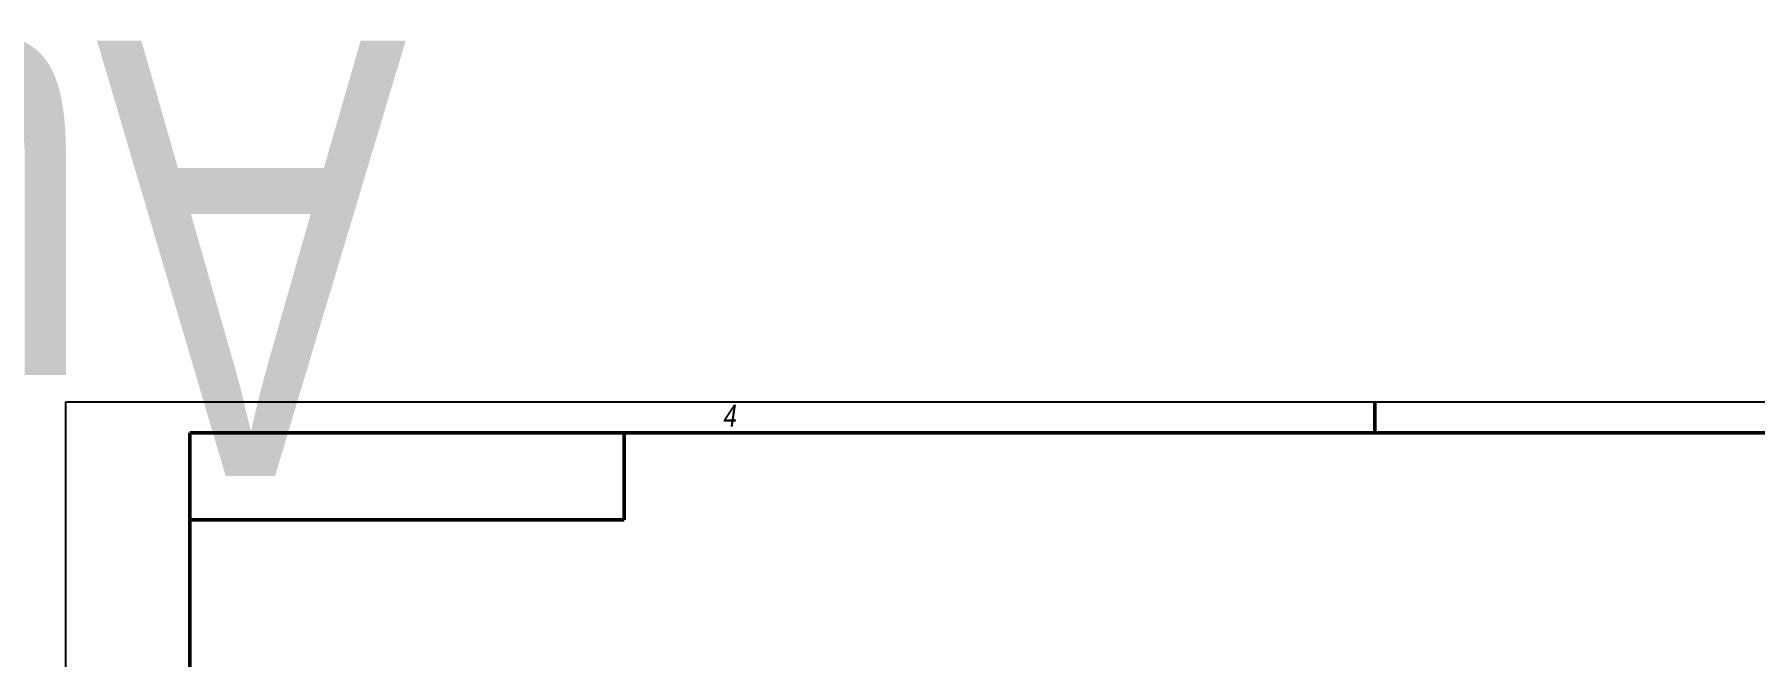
# Model space of a CAD drawing. Header units: millimetres. Extents: x -232 to 1390, y -69 to 653.
# Drawn here: x -5 to 272.2, y 553 to 653.2 of the extents above; entities that cross this region are included whole.
import ezdxf
from ezdxf.enums import TextEntityAlignment as Align

# ---------------------------------------------------------------- set-up
doc = ezdxf.new("R2018")
doc.units = ezdxf.units.MM
for name, color, linetype, lineweight in [('Кромка (ГОСТ)', 7, 'Continuous', 50), ('Обозначение (ГОСТ)', 7, 'Continuous', 25), ('Эскизная геометрия (ГОСТ)', 7, 'Continuous', 50)]:
    doc.layers.add(name, color=color, linetype=linetype, lineweight=lineweight)
doc.styles.add('Альтернативный текст (ГОСТ)', font='', dxfattribs={"width": 0.8})
doc.styles.get('Альтернативный текст (ГОСТ)').set_extended_font_data('Arial', italic=True)

# ---------------------------------------------------------------- blocks, each defined once
blk = doc.blocks.new('ГОСТ - Доп. графы 3')
at = {"layer": 'Эскизная геометрия (ГОСТ)'}
for p, q in [((0, 0), (70, 0)), ((70, 0), (70, -14)), ((70, -14), (0, -14))]:
    blk.add_line(p, q, dxfattribs=at)
at = {"layer": 'Обозначение (ГОСТ)', "lineweight": 30, "width": 0.8}
blk.add_attdef('ОБОЗНАЧЕНИЕ', text='', height=5, rotation=180, dxfattribs=at).set_placement((34.94, -6.97), align=Align.MIDDLE_CENTER)
blk = doc.blocks.new('Рамки ГОСТ_ граница 594x841')
at = {"layer": 'Кромка (ГОСТ)', "lineweight": 25}
for p, q in [((0, 0), (0, 594)), ((0, 594), (841, 594))]:
    blk.add_line(p, q, dxfattribs=at)
at = {"layer": 'Кромка (ГОСТ)'}
for p, q in [((211, 589), (211, 594)), ((836, 589), (20, 589)), ((20, 589), (20, 5))]:
    blk.add_line(p, q, dxfattribs=at)
at = {"layer": 'Кромка (ГОСТ)', "insert": (106, 593.5), "char_height": 3.5, "attachment_point": 1, "style": 'Альтернативный текст (ГОСТ)'}
blk.add_mtext('\\A1;\\fArial|b0|i1;\\H3.5000;4', dxfattribs=at)

msp = doc.modelspace()

# ---------------------------------------------------------------- block references
ref = msp.add_blockref('ГОСТ - Доп. графы 3', (20, 589))
lines = msp.add_mtext('\\W0.8000;AutoCad', dxfattribs={"layer": 'Обозначение (ГОСТ)', "insert": (54.94, 582.03), "char_height": 70.1248, "attachment_point": 1, "rotation": 180})
ref.add_attrib('ОБОЗНАЧЕНИЕ', '', (54.94, 582.03)).embed_mtext(lines)
msp.add_blockref('Рамки ГОСТ_ граница 594x841', (0, 0))

doc.saveas('drawing.dxf')
